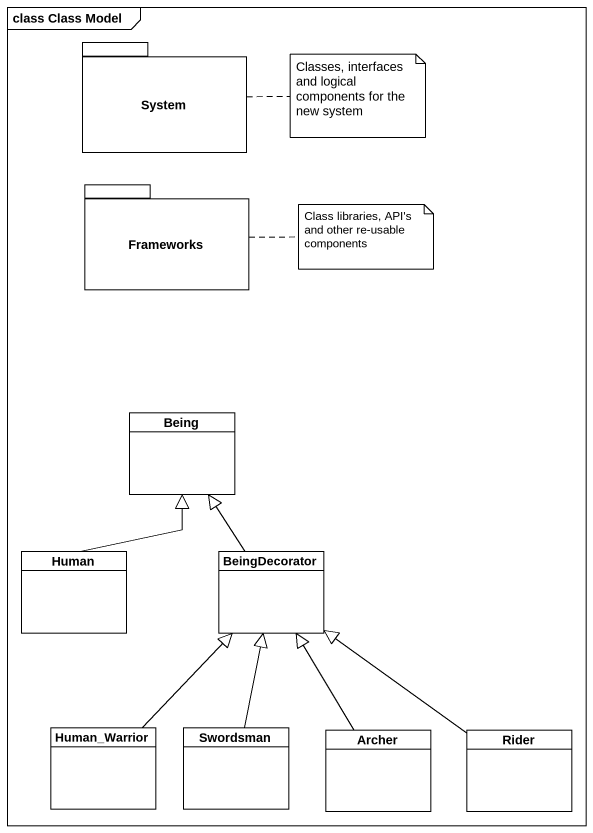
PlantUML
@startuml
mainframe class Class Model
hide circle
hide empty members
package System {
}
package Frameworks {
}
class Being
class Human
class BeingDecorator
class Human_Warrior
class Swordsman
class Archer
class Rider
Human -up-|> Being
BeingDecorator -up-|> Being
Human_Warrior -up-|> BeingDecorator
Swordsman -up-|> BeingDecorator
Archer -up-|> BeingDecorator
Rider -up-|> BeingDecorator
note right of System : Classes, interfaces and logical components for the new system
note right of Frameworks : Class libraries, API's and other re-usable components
@enduml
